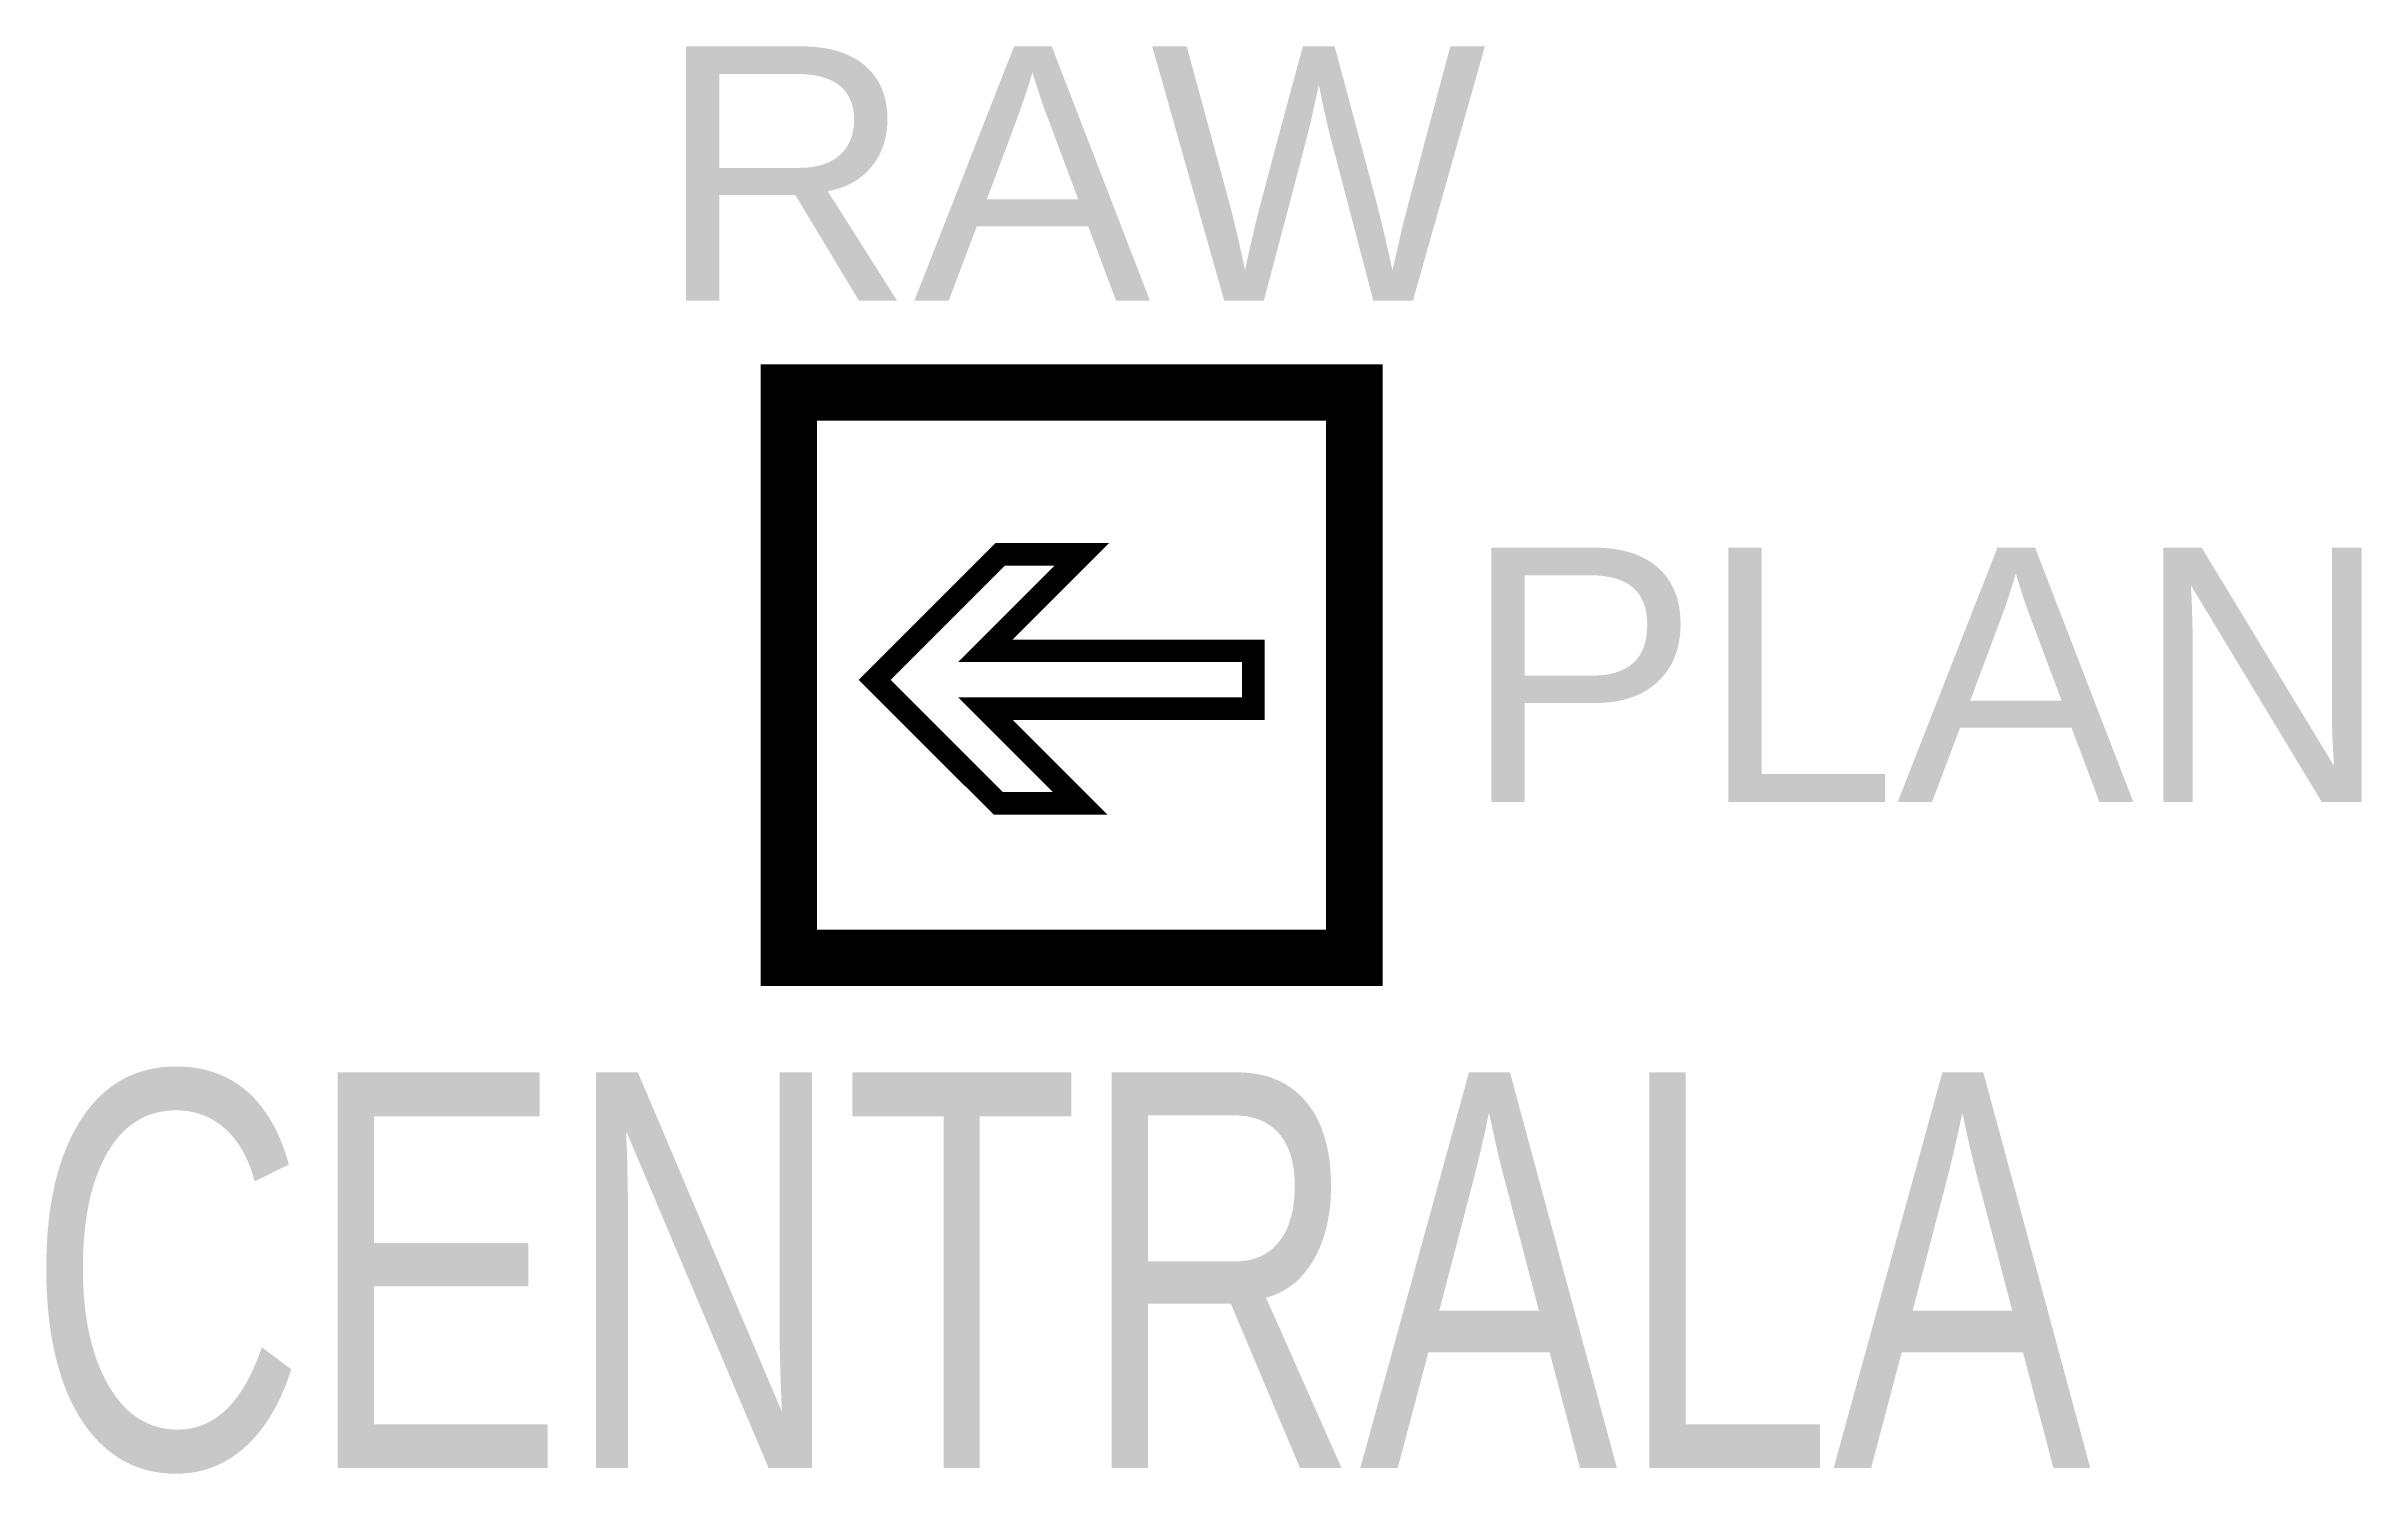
# Model space of a CAD drawing. Header units: millimetres. Extents: x -725 to 913, y -565 to 445.
import ezdxf
from ezdxf.enums import TextEntityAlignment as Align

# ---------------------------------------------------------------- set-up
doc = ezdxf.new("R2010")
doc.units = ezdxf.units.MM
doc.header["$LTSCALE"] = 0.25
doc.header["$PDMODE"] = 1
doc.styles.add('opis_czujki', font='arial.ttf')
doc.styles.add('opis_czujki_2', font='arial.ttf')
doc.styles.get("Standard").update_dxf_attribs({"font": 'PM_SMPLX.shx'})

msp = doc.modelspace()

# ---------------------------------------------------------------- linework, layer by layer
at = {"color": 0, "lineweight": 40, "const_width": 40}
msp.add_lwpolyline([(-200, -200), (-200, 200), (200, 200), (200, -200)], close=True, dxfattribs=at)
at = {"color": 82, "linetype": 'Continuous', "lineweight": 20, "const_width": 40}
msp.add_lwpolyline([(-200, -200), (-200, 200), (200, 200), (200, -200)], close=True, dxfattribs=at)
at = {"color": 82, "linetype": 'ByBlock', "lineweight": 40, "const_width": 16}
msp.add_lwpolyline([(-50.5, 85.5), (-139.2, -3.3), (-51.7, -90.8), (6.1, -90.8), (-61, -23.7), (128.6, -23.7), (128.6, 17.2), (-61, 17.2), (7.3, 85.5), (-50.5, 85.5)], dxfattribs=at)
at = {"color": 6}
for p in [(200, 400), (-89.4, 227)]:
    msp.add_point(p, dxfattribs=at)

# ---------------------------------------------------------------- texts
at = {"color": 0, "lineweight": -2}
msp.add_text('RobMac', height=0.06, dxfattribs=at).set_placement((-200, -200))
msp.add_text('RobMac', height=0.06, dxfattribs=at).set_placement((-200, -200))
at = {"style": 'opis_czujki_2', "flags": 9}
msp.add_attdef('RAW', text='XX', height=180, dxfattribs=at).set_placement((0, 354.9), align=Align.MIDDLE_CENTER)
msp.add_attdef('PLAN', (276.4, -89.8), 'xx', height=180, dxfattribs=at)
at = {"style": 'opis_czujki', "width": 0.7, "flags": 8}
msp.add_attdef('CENTRALA', text='xx', height=280, dxfattribs=at).set_placement((-9, -421.1), align=Align.MIDDLE_CENTER)

doc.saveas('drawing.dxf')
